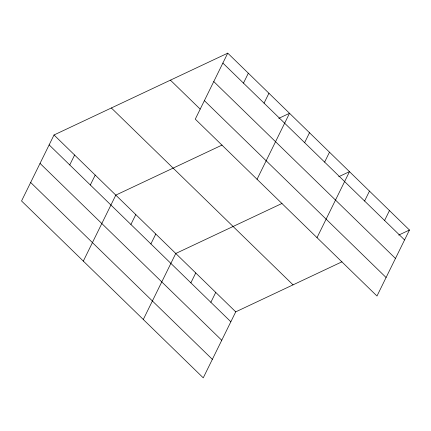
<?xml version="1.0" encoding="UTF-8"?>
<svg xmlns="http://www.w3.org/2000/svg" width="431" height="431" viewBox="0 0 431 431"><rect width="100%" height="100%" fill="white"/><g stroke="black" fill="none" stroke-linecap="round" stroke-linejoin="round"><path stroke-width="0.65" d="M227.746 53.153L195.275 119.145L376.98 296.022L409.45 230.025L227.746 53.153L54.02 134.978L21.55 200.975L203.254 377.847L235.725 311.855L341.977 261.806M69.741 164.933L74.617 155.025M90.332 184.98L95.208 175.072M83.328 261.111L115.804 195.119L222.057 145.069M130.916 224.481L135.792 214.573M150.898 243.941L155.774 234.028M243.467 83.108L248.342 73.2M143.291 319.479L175.762 253.487L282.014 203.437M264.058 103.154L268.933 93.241M190.874 282.849L195.749 272.942M257.054 179.285L289.524 113.288L278.776 118.353M210.861 302.309L215.737 292.396M304.636 142.656L309.512 132.743M324.624 162.11L329.499 152.202M317.017 237.653L349.487 171.657L338.739 176.721M364.599 201.024L369.475 191.116M384.587 220.478L389.462 210.57M398.702 235.089L409.45 230.025M222.87 63.061L404.574 239.932M213.765 81.567L395.469 258.444M204.38 100.638L386.084 277.51M170.417 80.155L200.108 109.059M111.354 107.976L293.053 284.853M54.02 134.978L235.725 311.855M49.145 144.891L230.849 321.763M40.04 163.397L221.744 340.269M30.655 182.464L212.359 359.341"/></g></svg>
